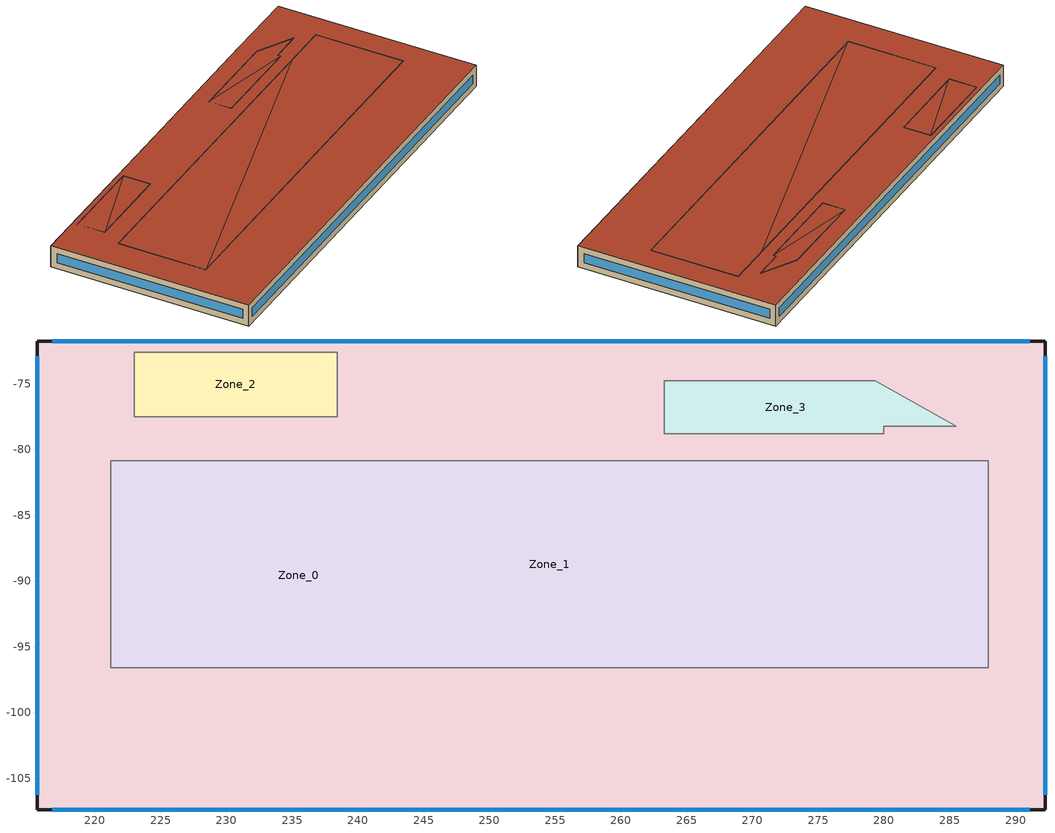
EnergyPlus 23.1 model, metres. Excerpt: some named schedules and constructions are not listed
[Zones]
Zone_0
 floor ground (Zone_0:f0UnderGroundSlabCF): 215.61,-107.39 215.61,-71.77 222.99,-71.77 222.99,-72.59 238.42,-72.59 238.42,-77.5 222.99,-72.59 222.99,-71.77 263.29,-71.77 263.29,-74.77 279.35,-74.77 285.49,-78.23 280,-78.23 280,-80.86 287.92,-80.86 287.92,-96.61 221.2,-80.86 280,-80.86 280,-78.79 263.29,-74.77 263.29,-71.77 292.24,-71.77 292.24,-107.39 z0
 wall outside (90.1-2019 Nonresidential CZ 0 Exterior Wall (Mass)): 215.61,-107.39 292.24,-107.39 292.24,-71.77 215.61,-71.77 215.61,-107.39 z0:4
 wall to Zone_3 (Interior Partition (Mass)): 263.29,-78.79 263.29,-74.77 279.35,-74.77 285.49,-78.23 280,-78.23 280,-78.79 263.29,-78.79 z0:4
 wall to Zone_2 (Interior Partition (Mass)): 238.42,-77.5 222.99,-77.5 222.99,-72.59 238.42,-72.59 238.42,-77.5 z0:4
 wall to Zone_1 (Interior Partition (Mass)): 287.92,-96.61 221.2,-96.61 221.2,-80.86 287.92,-80.86 287.92,-96.61 z0:4
 window (90.1-2019 Nonresidential CZ 0 Glazing (Operable)): 216.78,-107.39 291.07,-107.39 / 291.07,-71.77 216.78,-71.77 z1.17:2.83; 292.24,-106.25 292.24,-72.92 / 215.61,-72.92 215.61,-106.25 z1.15:2.85
 roof outside (300mmInsulation 200mmConcrete): 215.61,-107.39 292.24,-107.39 292.24,-71.77 279.35,-71.77 279.35,-74.77 263.29,-74.77 280,-78.79 280,-80.86 221.2,-96.61 287.92,-96.61 287.92,-80.86 280,-80.86 280,-78.23 285.49,-78.23 279.35,-74.77 279.35,-71.77 238.42,-71.77 238.42,-72.59 222.99,-77.5 238.42,-77.5 238.42,-71.77 215.61,-71.77 z4
Zone_1
 floor ground (Zone_1:f0UnderGroundSlabCF): 221.2,-96.61 221.2,-80.86 287.92,-80.86 287.92,-96.61 z0
 roof outside (300mmInsulation 200mmConcrete): 221.2,-96.61 287.92,-96.61 287.92,-80.86 221.2,-80.86 z4
Zone_2
 floor ground (Zone_2:f0UnderGroundSlabCF): 222.99,-77.5 222.99,-72.59 238.42,-72.59 238.42,-77.5 z0
 roof outside (300mmInsulation 200mmConcrete): 222.99,-77.5 238.42,-77.5 238.42,-72.59 222.99,-72.59 z4
Zone_3
 floor ground (Zone_3:f0UnderGroundSlabCF): 263.29,-74.77 279.35,-74.77 285.49,-78.23 280,-78.23 280,-78.79 263.29,-78.79 z0
 roof outside (300mmInsulation 200mmConcrete): 263.29,-74.77 263.29,-78.79 280,-78.79 280,-78.23 285.49,-78.23 279.35,-74.77 z4
[Schedule:Day:Hourly]
4e0baf8c-f8ae-4510-a5cb-2602ad9e4b76: Fraction, 1, 0, 1, 0, 0, 0, 0, 0, 0, 1, 1, 1, 0, 0, 0, 0, 0, 1, 1, 1, 1, 1, 1, 0
9f7a9d1f-6366-4c2c-8a82-98029384b615: Fraction, 1, 1, 1, 0, 0, 0, 1, 0, 1, 1, 1, 0, 1, 1, 1, 1, 1, 1, 1, 1, 1, 1, 1, 1
6e7484ff-6507-441e-a210-8dbaafe0ba47: Fraction, 0, 0, 0, 0, 0, 0, 0, 0, 1, 1, 1, 0, 0, 1, 1, 1, 1, 1, 1, 1, 1, 1, 1, 1
dfb0a73e-ad51-408a-b9b0-2202c22faf11: Fraction, 1, 1, 1, 1, 1, 1, 0, 0, 1, 1, 1, 1, 0, 0, 0, 1, 1, 1, 1, 1, 1, 1, 1, 1
9e8c0bf4-7c51-427c-be39-f058400cdc7b: Fraction, 1, 1, 0, 0, 0, 0, 0, 0, 1, 1, 1, 1, 0, 0, 0, 0, 1, 1, 1, 1, 1, 1, 1, 1
fc0cbfe0-7871-4b3a-ae26-62f415cd7812: Fraction, 1, 1, 1, 0, 0, 0, 1, 1, 1, 1, 1, 0, 0, 0, 0, 0, 0, 0, 1, 1, 1, 1, 1, 1
6669db52-874b-41a2-bb85-18cb2c107a3a: Fraction, 1, 1, 1, 0, 0, 0, 1, 1, 1, 1, 0, 0, 0, 0, 0, 0, 0, 0, 0, 1, 1, 1, 1, 1
1124f53c-faca-4d3d-9764-462815b50af5: Fraction, 1, 1, 1, 1, 1, 0, 0, 1, 1, 1, 1, 1, 1, 1, 1, 1, 1, 1, 1, 1, 1, 1, 1, 1
bd7fdfd0-1baf-414a-a523-b693f3579bf2: Fraction, 1, 1, 1, 1, 1, 1, 1, 1, 1, 1, 1, 1, 0, 1, 0, 0, 0, 0, 1, 1, 1, 1, 1, 1
2c2ffb66-bc6c-4eab-a350-38fc62bfcf0c: Fraction, 1, 1, 1, 1, 1, 0, 0, 0, 1, 1, 1, 0, 0, 0, 0, 0, 1, 1, 1, 1, 1, 1, 1, 1
cd3f9c5d-cf2f-4836-be21-c7f39ff983c8: Fraction, 1, 1, 1, 1, 1, 1, 1, 1, 1, 0, 1, 0, 0, 0, 1, 0, 1, 1, 1, 1, 1, 1, 1, 1
1f78ff67-b3a1-4ff3-8c46-e3cd0cb798df: Fraction, 1, 1, 1, 1, 0, 1, 0, 1, 1, 1, 0, 0, 0, 1, 0, 0, 0, 1, 1, 1, 0, 0, 0, 0
1be9b6fe-d1d6-4773-a2cb-d447a11ca830: Fraction, 0, 0, 1, 1, 0, 0, 0, 0, 1, 1, 1, 1, 1, 1, 1, 1, 1, 1, 1, 1, 1, 1, 1, 1
9607feb9-ae14-49f1-90c2-23c0eee52fe0: Fraction, 1, 1, 1, 1, 1, 0, 1, 0, 1, 1, 1, 0, 0, 0, 0, 0, 1, 1, 1, 0, 0, 0, 0, 0
216f254c-0bc1-4a53-9c23-1c84a8fc4a6e: Fraction, 0, 0, 0, 1, 1, 0, 0, 0, 1, 1, 1, 1, 1, 1, 1, 1, 1, 1, 1, 1, 1, 1, 1, 1
7207ca57-94f7-4c01-97c5-f64d01b26ebd: Fraction, 1, 1, 1, 1, 0, 1, 0, 0, 0, 1, 1, 1, 0, 1, 1, 1, 1, 1, 1, 1, 1, 1, 1, 1
cfd71d94-0cbf-45d9-bd51-0ac7f0e45ade: Fraction, 1, 1, 1, 0, 1, 1, 1, 1, 1, 1, 1, 0, 0, 1, 0, 0, 1, 0, 1, 1, 1, 1, 1, 1
b75e56a2-f756-4931-8a91-36ca4d4799a6: Fraction, 1, 1, 1, 1, 1, 1, 1, 1, 1, 1, 1, 0, 0, 1, 1, 1, 1, 1, 1, 1, 1, 1, 1, 0
50369ea8-e0e2-48a6-96bf-ce616a5f7976: Fraction, 0, 1, 0, 0, 0, 0, 0, 0, 1, 1, 1, 0, 0, 0, 0, 0, 1, 1, 1, 1, 1, 1, 1, 1
d44099cb-500b-46a4-a0a6-8b7eb0f765e1: Fraction, 1, 0, 0, 0, 0, 0, 0, 0, 1, 1, 0, 1, 1, 1, 0, 1, 1, 1, 1, 1, 0, 0, 0, 0
0984fea9-8519-4880-a424-3c3ffd08aff1: Fraction, 0, 0, 0, 1, 0, 1, 1, 1, 1, 1, 1, 1, 0, 0, 0, 0, 1, 0, 1, 1, 1, 1, 1, 1
11b90619-aeef-43da-9097-0382d89605d7: Fraction, 1, 1, 1, 1, 1, 1, 0, 0, 1, 1, 1, 0, 0, 1, 1, 1, 1, 1, 1, 1, 1, 1, 1, 1
4bae923d-c0a7-45d6-9874-a4c3f85ea465: Fraction, 1, 0, 0, 0, 0, 0, 1, 0, 0, 0, 0, 1, 1, 1, 1, 1, 1, 1, 1, 1, 1, 1, 1, 1
b050e353-7414-48d0-8151-7f508ebc503b: Fraction, 1, 1, 1, 0, 1, 0, 0, 1, 1, 1, 1, 0, 1, 0, 0, 0, 0, 0, 0, 1, 1, 1, 1, 1
bc1d69b0-274a-4a80-b650-54037f44f5d4: Fraction, 1, 1, 1, 0, 0, 0, 1, 1, 1, 1, 1, 1, 0, 0, 0, 0, 1, 1, 1, 1, 1, 1, 1, 1
439cde9f-ae93-4b04-bf5b-b40fdd8962a1: Fraction, 1, 0, 0, 0, 0, 1, 0, 0, 1, 1, 1, 0, 0, 0, 0, 0, 0, 0, 0, 1, 1, 1, 1, 1
921bb155-9d4f-4d73-92af-a5be9a331499: Fraction, 1, 1, 0, 0, 0, 1, 1, 0, 1, 1, 0, 0, 0, 0, 0, 0, 0, 0, 0, 0, 1, 1, 1, 1
6234590e-d308-4b76-877f-3b8871c87293: Fraction, 1, 1, 1, 1, 1, 1, 1, 0, 1, 1, 0, 0, 0, 0, 0, 0, 1, 0, 0, 0, 0, 0, 1, 1
2272c1a1-f73a-4a77-82a1-49100a7b8edf: Fraction, 1, 1, 1, 1, 1, 1, 1, 1, 1, 0, 1, 0, 0, 0, 1, 1, 1, 1, 1, 1, 1, 1, 0, 0
b6530939-43f2-4b8c-949f-9bf68a1562e7: Fraction, 0, 0, 0, 0, 0, 0, 0, 0, 0, 1, 0, 1, 1, 0, 1, 1, 1, 1, 1, 0, 1, 1, 1, 0
ef1b66b6-84db-4b12-8bf2-c7649ad47e48: Fraction, 0, 0, 0, 0, 0, 0, 0, 0, 1, 1, 1, 0, 0, 0, 1, 1, 0, 0, 1, 1, 1, 1, 1, 0
51212a47-d555-4368-915b-eeeff4e270df: Fraction, 1, 1, 1, 1, 1, 1, 1, 1, 1, 1, 0, 1, 0, 0, 0, 1, 1, 1, 1, 1, 1, 1, 1, 1
006397f3-ea27-48bc-9783-6a95ec0d2336: Fraction, 1, 0, 0, 0, 0, 0, 0, 0, 0, 1, 0, 0, 0, 0, 0, 1, 1, 1, 1, 0, 1, 0, 0, 0
d037010e-663e-444e-926a-2378c40e143c: Fraction, 1, 1, 1, 1, 0, 0, 0, 0, 0, 0, 0, 1, 1, 1, 1, 1, 1, 1, 0, 1, 1, 1, 1, 1
104e00d6-b90e-4c6f-9023-1ac4d7c84cc6: Fraction, 1, 0, 1, 1, 0, 1, 1, 0, 1, 1, 0, 0, 0, 1, 1, 0, 1, 1, 1, 1, 1, 1, 1, 1
bee67b92-f9a4-4ae7-89b0-cdf5b8774c52: Fraction, 1, 1, 1, 1, 0, 0, 0, 0, 1, 1, 0, 0, 1, 1, 1, 1, 1, 1, 1, 1, 1, 1, 1, 1
d65f63d4-776a-492c-a55b-e952c51727f5: Fraction, 1, 1, 1, 1, 1, 0, 1, 1, 1, 0, 1, 0, 0, 0, 0, 0, 1, 1, 1, 1, 1, 1, 1, 0
7a0af72d-e814-46ff-8c72-f5ab75a59df5: Fraction, 0, 0, 0, 0, 0, 0, 0, 0, 1, 0, 0, 0, 0, 0, 0, 0, 1, 1, 1, 1, 1, 1, 1, 1
69f48e19-8403-44a9-ad10-1eef8b73ebfa: Fraction, 1, 1, 1, 1, 1, 1, 1, 1, 1, 0, 0, 0, 0, 0, 0, 1, 1, 1, 1, 1, 1, 1, 1, 1
478f6088-994c-49d5-920a-2c75299c70a0: Fraction, 1, 0, 1, 1, 0, 0, 0, 0, 1, 0, 0, 0, 0, 0, 0, 0, 0, 0, 1, 1, 1, 1, 1, 1
010a4f80-83c4-4059-9c7e-5fa51f2a96e4: Fraction, 1, 1, 0, 0, 0, 0, 0, 0, 1, 1, 1, 1, 1, 0, 1, 0, 0, 1, 1, 1, 1, 1, 1, 1
aedf46db-32b2-4118-921b-3d3e82bf2a5a: Fraction, 1, 1, 0, 0, 0, 0, 0, 0, 0, 0, 1, 1, 1, 1, 1, 1, 1, 1, 1, 1, 0, 1, 1, 1
d959bd83-91e8-48a3-9242-fd6202869cf4: Fraction, 0, 0, 0, 0, 0, 1, 1, 1, 1, 1, 1, 0, 0, 0, 0, 0, 0, 1, 1, 1, 1, 1, 1, 1
5dba7713-da67-4294-85b3-6d252b82fd2b: Fraction, 1, 0, 0, 0, 0, 0, 0, 1, 1, 1, 1, 1, 1, 1, 1, 1, 0, 0, 0, 0, 0, 0, 0, 0
b3d28513-150a-4b36-90ab-1e141264a24d: Fraction, 1, 0, 1, 1, 0, 1, 1, 1, 1, 1, 1, 1, 0, 1, 1, 1, 1, 1, 1, 1, 1, 1, 1, 1
8248c146-54e2-4a3b-8a03-6bb5b09e73ed: Fraction, 1, 0, 0, 0, 0, 0, 0, 0, 0, 0, 1, 1, 1, 1, 1, 0, 0, 1, 1, 1, 1, 1, 1, 1
de0df7f2-ac37-4457-b9ef-019b68f21935: Fraction, 0, 0, 0, 1, 0, 0, 0, 0, 1, 1, 0, 0, 0, 0, 0, 0, 0, 0, 1, 1, 1, 1, 1, 1
9357df09-6f57-4a85-9b25-f5a724ce4ba4: Fraction, 1, 0, 1, 1, 1, 1, 1, 1, 1, 1, 0, 1, 1, 1, 0, 0, 0, 0, 0, 1, 1, 1, 1, 0
473dc056-6e51-4eeb-8214-ea492cc69da5: Fraction, 0, 0, 0, 0, 0, 1, 0, 0, 0, 1, 1, 1, 1, 0, 0, 1, 1, 1, 1, 1, 1, 1, 1, 0
c234a33e-1994-4c48-9f26-61dc7b9d52b7: Fraction, 0, 0, 0, 0, 0, 0, 1, 1, 1, 1, 1, 0, 0, 0, 0, 0, 0, 1, 1, 1, 1, 1, 1, 1
7bd3b66a-57fb-4e70-b297-80878af1804f: Fraction, 1, 0, 0, 0, 0, 0, 0, 1, 1, 1, 1, 0, 0, 0, 0, 1, 1, 1, 1, 1, 1, 1, 1, 1
82d203a5-eaf5-4f75-ace0-1886e7fbc33b: Fraction, 1, 1, 0, 0, 0, 0, 0, 1, 1, 1, 0, 0, 0, 0, 1, 1, 1, 1, 1, 1, 1, 1, 1, 1
3b9e4b57-6229-4147-bff0-66b7d1ac2b4b: Fraction, 0, 0, 0, 0, 0, 0, 0, 1, 1, 0, 0, 0, 1, 1, 1, 1, 1, 1, 1, 1, 1, 1, 1, 1
0faba6d0-7e39-41a2-87b9-4bfa6e0f2319: Fraction, 0, 0, 0, 0, 0, 0, 0, 0, 1, 0, 0, 1, 1, 1, 0, 0, 1, 1, 1, 1, 1, 1, 1, 1
f25f36c5-0d93-417a-ad48-f26401f413c9: Fraction, 1, 1, 1, 0, 0, 0, 1, 1, 1, 0, 0, 0, 0, 0, 0, 0, 0, 0, 1, 1, 1, 1, 1, 1
f9fcc4c1-9136-4832-bab2-fdaddcc7408c: Fraction, 1, 1, 1, 1, 1, 1, 1, 0, 0, 0, 0, 1, 1, 1, 1, 1, 1, 1, 1, 1, 1, 1, 1, 0
3a6d07d4-1d1e-4553-96af-8ffb2e1a271e: Fraction, 0, 0, 0, 0, 0, 0, 0, 0, 1, 1, 1, 0, 0, 0, 0, 1, 1, 1, 0, 0, 0, 0, 0, 0
1617b5c4-b2d5-43c2-bfb3-8ee40307d4a0: Fraction, 0, 0, 0, 0, 0, 0, 0, 0, 0, 0, 0, 0, 0, 0, 0, 1, 1, 1, 1, 0, 0, 0, 1, 0
f8369eaa-c551-42d0-a391-a04b2effe14c: Fraction, 0, 0, 0, 0, 0, 0, 0, 0, 1, 1, 0, 0, 1, 0, 1, 1, 1, 1, 1, 1, 1, 1, 1, 0
42a63d09-949b-4bfc-a830-3805622e9f35: Fraction, 0, 0, 0, 0, 0, 0, 0, 1, 1, 1, 0, 1, 1, 1, 1, 1, 1, 1, 1, 0, 0, 0, 0, 0
b8b5f04d-56cb-425c-9047-084cbaa73fc0: Fraction, 0, 0, 0, 0, 0, 1, 1, 1, 1, 1, 0, 0, 0, 0, 0, 0, 0, 1, 1, 1, 1, 1, 1, 1
9d9cf01d-56e9-4ed4-82ac-e2193a4eb770: Fraction, 0, 0, 0, 0, 0, 0, 0, 0, 0, 0, 1, 1, 1, 1, 1, 1, 0, 1, 1, 1, 1, 1, 1, 1
aa9706b8-d342-4164-bd54-f98b96136cab: Fraction, 0, 0, 0, 0, 0, 0, 0, 0, 0, 0, 0, 0, 1, 1, 1, 1, 1, 1, 1, 1, 1, 0, 0, 0
32f70c15-74a6-4fe4-b3f3-21a9a9ebfa2f: Fraction, 0, 0, 0, 0, 0, 0, 0, 1, 1, 1, 0, 0, 0, 0, 0, 0, 0, 1, 1, 1, 1, 0, 0, 0
e8defd5d-091e-44e5-b0c9-3ea50f2ed9cb: Fraction, 0, 0, 0, 0, 0, 0, 0, 0, 1, 1, 0, 0, 0, 0, 1, 0, 0, 0, 0, 0, 0, 0, 0, 0
0970a148-8190-4639-b88f-084d86f1852b: Fraction, 0, 0, 0, 0, 0, 0, 0, 0, 0, 1, 1, 1, 1, 0, 1, 1, 1, 1, 1, 1, 1, 1, 1, 1
9e50e9ab-4917-48f5-8dd1-80b7fed592be: Fraction, 0, 0, 0, 0, 0, 0, 0, 0, 1, 0, 0, 0, 0, 0, 0, 0, 0, 1, 0, 0, 0, 0, 0, 0
453b4d2f-9228-4ed4-8b82-05751fad3968: Fraction, 0, 0, 0, 0, 0, 0, 0, 0, 1, 1, 0, 0, 0, 0, 0, 0, 1, 1, 1, 1, 1, 1, 0, 0
5d23cadf-132b-4696-9fb5-5443a2ed4415: Fraction, 0, 0, 0, 0, 0, 0, 0, 1, 1, 1, 0, 0, 0, 1, 1, 1, 1, 0, 0, 0, 0, 0, 0, 0
ce0cad43-ad02-46ea-88b4-f55a653fb0db: Fraction, 0, 0, 0, 0, 0, 0, 0, 0, 1, 1, 0, 0, 0, 0, 0, 0, 0, 1, 1, 1, 1, 1, 1, 0
da83e204-7814-4dc3-9eda-7b3a66f2f9cb: Fraction, 0, 0, 0, 0, 1, 0, 0, 1, 1, 1, 1, 0, 0, 0, 0, 0, 1, 1, 1, 1, 1, 1, 1, 1
9e0ae95d-0a8f-47b5-b5dc-c7923af1aea6: Fraction, 1, 1, 1, 1, 1, 0, 0, 0, 1, 1, 1, 1, 1, 0, 1, 1, 1, 1, 1, 1, 1, 1, 1, 1
1251119b-9f44-4771-a006-4fdaafd12ac7: Fraction, 0, 0, 0, 0, 0, 0, 0, 0, 1, 1, 0, 0, 0, 0, 1, 1, 1, 1, 1, 1, 1, 1, 1, 1
2e9a98d3-3ab7-4b54-88ad-45f083d64428: Fraction, 1, 1, 1, 1, 1, 1, 1, 0, 1, 1, 1, 1, 1, 0, 1, 1, 1, 1, 1, 1, 1, 1, 0, 0
555093fe-2a1a-431f-9ae0-f5081a184d73: Fraction, 0, 0, 0, 0, 0, 0, 0, 0, 1, 1, 1, 0, 1, 1, 1, 1, 1, 1, 1, 1, 1, 0, 0, 0
a74bd966-4f4a-46ee-b6ea-98ca2a73242f: Fraction, 0, 0, 0, 0, 0, 0, 0, 0, 1, 1, 1, 1, 0, 0, 0, 1, 1, 1, 1, 1, 1, 1, 0, 0
93495ed5-92ae-4d26-b314-adcdec797ba4: Fraction, 0, 0, 0, 0, 0, 0, 0, 0, 0, 1, 1, 1, 0, 0, 1, 1, 1, 1, 1, 0, 0, 0, 0, 0
2ade1b20-f4e9-4d87-9554-6a1865b6eb3c: Fraction, 0, 0, 0, 0, 0, 0, 0, 0, 1, 0, 1, 1, 0, 0, 0, 0, 0, 0, 0, 0, 0, 0, 0, 0
b069883b-fdc6-4c5c-ba8b-6910bdd24b2e: Fraction, 0, 0, 0, 0, 0, 0, 0, 0, 1, 1, 0, 1, 1, 1, 1, 1, 1, 1, 0, 0, 0, 0, 0, 0
62d8cd09-b17b-48b3-980c-340f78c1a70f: Fraction, 0, 0, 0, 0, 0, 0, 0, 0, 0, 1, 1, 1, 1, 0, 1, 1, 1, 1, 0, 0, 0, 0, 0, 0
6ebebfe5-7d7a-4e54-b944-882755fd455a: Fraction, 0, 0, 0, 0, 0, 0, 0, 0, 0, 1, 1, 1, 0, 1, 1, 1, 1, 1, 1, 1, 1, 1, 1, 0
13ee9a5c-3c4c-4c20-84c4-c755c83125bf: Fraction, 0, 0, 0, 0, 0, 0, 0, 0, 0, 1, 1, 1, 0, 0, 0, 0, 1, 0, 0, 0, 0, 0, 0, 0
7535e91b-8bf7-4533-b762-1e8b4a9f41bc: Fraction, 0, 0, 0, 0, 0, 0, 0, 0, 1, 1, 0, 0, 1, 1, 1, 1, 0, 0, 0, 0, 0, 0, 0, 0
b81fef12-0757-418d-8735-0d5f6cac1895: Fraction, 0, 0, 0, 0, 0, 0, 0, 0, 1, 1, 1, 1, 0, 0, 0, 0, 0, 0, 0, 0, 0, 0, 0, 0
132f2161-6c49-4ed7-9bcb-9c88e848feea: Fraction, 0, 0, 0, 0, 0, 0, 0, 0, 1, 1, 1, 1, 1, 1, 1, 0, 0, 0, 0, 0, 0, 0, 0, 0
82d9de2f-f9f2-46dd-b522-fc5f02cd0b45: Fraction, 0, 0, 0, 0, 0, 0, 0, 0, 0, 0, 0, 0, 0, 0, 0, 1, 1, 1, 0, 0, 0, 0, 0, 0
27d53a3f-8025-420b-b144-cda109c8adee: Fraction, 0, 0, 0, 0, 0, 0, 0, 0, 1, 0, 0, 0, 0, 0, 0, 0, 0, 0, 0, 0, 0, 0, 0, 0
dd24e083-c356-4b00-a41d-0c75461aeeaa: Fraction, 0, 0, 0, 0, 0, 0, 0, 0, 0, 1, 1, 1, 1, 1, 1, 1, 0, 0, 1, 1, 1, 1, 0, 0
26fe9e02-af5c-47e1-873d-702c45815526: Fraction, 0, 0, 0, 0, 0, 0, 0, 1, 1, 1, 0, 0, 0, 0, 0, 0, 0, 1, 1, 1, 1, 1, 1, 1
ddee6c64-b375-4ff1-8a5f-f229daab584d: Fraction, 1, 0, 0, 0, 0, 0, 0, 0, 1, 1, 0, 1, 0, 0, 0, 1, 1, 1, 1, 1, 1, 1, 1, 0
c6b55297-1fde-4198-b86f-da99df330bf5: Fraction, 0, 0, 0, 0, 0, 0, 0, 0, 1, 1, 1, 0, 0, 0, 1, 1, 1, 0, 0, 0, 0, 0, 0, 0
c8c1f661-cffc-4c1a-b8df-c4bd6c9e7650: Fraction, 0, 0, 0, 0, 0, 0, 0, 0, 1, 1, 0, 0, 0, 0, 0, 0, 0, 0, 1, 1, 1, 1, 0, 0
5e7b7906-1b97-484d-93e7-bd2d1e465e26: Fraction, 0, 0, 0, 0, 0, 0, 0, 0, 1, 1, 0, 1, 1, 1, 0, 0, 0, 0, 0, 0, 0, 0, 0, 0
b17e7e7a-bd3e-4a01-9e4b-92f23f25cf7a: Fraction, 0, 0, 0, 0, 0, 0, 0, 0, 1, 1, 1, 0, 0, 1, 1, 1, 1, 1, 1, 1, 0, 0, 0, 0
cd2e56ff-c191-4197-a62e-1828152dc32e: Fraction, 0, 0, 0, 0, 0, 0, 0, 0, 1, 1, 0, 0, 0, 0, 1, 1, 0, 1, 1, 1, 1, 0, 0, 0
b8e0883b-e557-4115-a02a-3c28cb72e074: Fraction, 0, 0, 0, 0, 0, 0, 0, 0, 0, 1, 0, 0, 0, 0, 0, 0, 0, 1, 1, 1, 1, 1, 0, 0
a920d12b-5ce9-4fbb-8e1b-9dabca9c9485: Fraction, 0, 0, 0, 0, 0, 0, 0, 0, 1, 1, 0, 0, 0, 1, 0, 0, 1, 1, 0, 0, 0, 0, 0, 0
7e1f8873-c31b-4daa-8cf5-29649fe7aa2f: Fraction, 0, 0, 0, 0, 0, 0, 0, 0, 0, 1, 1, 1, 1, 0, 1, 1, 1, 1, 1, 1, 1, 0, 0, 0
a8012bb6-81db-4fee-802e-e4aac76f33f9: Fraction, 0, 0, 0, 0, 0, 0, 0, 0, 1, 1, 1, 0, 0, 0, 0, 1, 1, 1, 1, 1, 1, 1, 1, 1
cdb2c045-7438-45df-b0f6-2660f2d07717: Fraction, 1, 0, 0, 0, 0, 0, 0, 1, 1, 1, 0, 0, 0, 0, 1, 1, 1, 1, 1, 1, 0, 0, 0, 1
c0ddc1fa-47f2-48ac-9cc2-6c4c8b581982: Fraction, 1, 1, 1, 1, 1, 1, 1, 1, 1, 1, 1, 0, 0, 1, 1, 0, 1, 1, 1, 1, 1, 1, 1, 1
167dcf82-762e-4863-b84c-60771ea4aa34: Fraction, 1, 1, 1, 1, 1, 1, 1, 1, 1, 1, 1, 0, 0, 0, 0, 1, 1, 1, 1, 1, 1, 1, 1, 1
658d152e-4472-45d9-8e56-dd543d7b7641: Fraction, 1, 1, 1, 1, 1, 1, 1, 1, 1, 1, 1, 0, 1, 1, 1, 1, 1, 1, 1, 1, 1, 1, 1, 1
0afec3af-3f55-47dd-a5f3-f02c850e335f: Fraction, 1, 1, 1, 1, 0, 1, 1, 1, 1, 1, 1, 0, 0, 0, 1, 1, 1, 1, 1, 1, 1, 1, 1, 1
d09e341c-8491-4f8a-9c45-cb4722b4f827: Fraction, 1, 1, 1, 1, 0, 1, 1, 1, 1, 1, 1, 0, 0, 0, 1, 0, 0, 0, 1, 1, 0, 0, 0, 0
6a768044-c186-49fd-9f08-128e15d2d395: Fraction, 0, 0, 0, 1, 0, 0, 0, 0, 1, 0, 0, 0, 0, 0, 0, 0, 0, 0, 0, 0, 0, 0, 0, 0
c00659f3-41e1-4151-a09c-a2d4c48f467d: Fraction, 0, 0, 0, 0, 0, 0, 0, 0, 0, 1, 1, 1, 0, 0, 1, 1, 0, 0, 0, 0, 0, 0, 0, 0
fdb258f7-b4ce-4238-9ef0-b6e6293f8148: Fraction, 0, 0, 0, 0, 0, 0, 0, 0, 0, 1, 1, 0, 0, 1, 0, 1, 0, 0, 1, 0, 1, 1, 0, 1
9ca66450-1caa-49ad-a36e-6ab2bb7e2d70: Fraction, 1, 0, 0, 0, 0, 0, 0, 0, 0, 0, 0, 0, 0, 1, 1, 1, 1, 1, 1, 1, 0, 0, 0, 0
f25a42ce-cb65-4f88-8782-d9e1e924d660: Fraction, 0, 0, 0, 0, 0, 0, 0, 0, 0, 0, 0, 0, 1, 1, 1, 1, 1, 1, 1, 0, 0, 0, 0, 0
a85b4f1f-ef02-43f3-a00d-0f6bcdc66f7f: Fraction, 0, 0, 0, 0, 0, 0, 0, 0, 0, 0, 0, 0, 0, 0, 1, 0, 0, 0, 1, 0, 0, 0, 0, 0
07326a32-8984-47f4-9e81-9b75263f6f73: Fraction, 0, 0, 0, 0, 0, 0, 0, 0, 0, 1, 1, 1, 1, 1, 1, 1, 1, 1, 1, 1, 0, 0, 0, 0
a79d0ca9-f56d-4732-83a3-632feaa65846: Fraction, 0, 0, 0, 0, 0, 0, 0, 0, 1, 1, 1, 1, 0, 0, 0, 0, 1, 1, 1, 1, 1, 1, 0, 1
62739cc2-226a-4bff-8180-9f737fae81f5: Fraction, 0, 0, 0, 0, 0, 0, 0, 0, 0, 0, 1, 0, 0, 0, 0, 1, 1, 1, 1, 1, 0, 0, 0, 1
68b62dee-2660-4601-9e22-bb0fffac962d: Fraction, 0, 0, 0, 0, 0, 0, 0, 0, 0, 1, 1, 1, 1, 0, 0, 0, 0, 0, 0, 0, 0, 0, 0, 0
30909d26-704b-401b-8101-c0253320bddb: Fraction, 0, 0, 0, 0, 0, 0, 0, 0, 0, 0, 1, 1, 1, 1, 1, 1, 1, 0, 1, 0, 0, 0, 0, 0
89176967-1014-4c55-ae98-f61b65d6ea5a: Fraction, 0, 0, 0, 0, 0, 0, 0, 0, 1, 1, 1, 1, 0, 1, 0, 1, 0, 0, 0, 0, 1, 0, 0, 0
e56e2e9c-91cc-4f05-b390-2eaa8b843d2b: Fraction, 0, 0, 0, 0, 0, 0, 0, 0, 1, 1, 1, 1, 0, 1, 1, 1, 1, 1, 1, 1, 1, 0, 0, 0
23f5d4a1-9b6e-4e67-b4db-5b46f98eb3a7: Fraction, 0, 0, 0, 0, 0, 0, 0, 0, 1, 1, 1, 0, 1, 0, 0, 1, 1, 1, 1, 1, 1, 1, 1, 0
35223f80-fdcc-4f52-b706-542d66d3cc79: Fraction, 0, 0, 1, 1, 0, 0, 1, 0, 1, 1, 1, 1, 0, 1, 1, 1, 1, 1, 1, 1, 1, 1, 1, 1
eb8decd3-61cc-495c-9fcd-4d75bf266ef6: Fraction, 1, 1, 0, 1, 1, 1, 0, 1, 1, 1, 1, 1, 1, 0, 0, 1, 1, 1, 1, 1, 1, 1, 1, 1
3c6d4bc2-bcf3-4b99-940e-298a606bb791: Fraction, 1, 1, 1, 1, 1, 1, 1, 1, 1, 1, 1, 0, 0, 0, 0, 0, 1, 1, 1, 1, 1, 1, 0, 1
684aa79d-1a29-40ea-aa7a-10a1c44c6853: Fraction, 0, 0, 1, 1, 0, 1, 1, 0, 1, 1, 1, 0, 0, 0, 0, 1, 1, 1, 1, 1, 1, 1, 1, 1
7f8bd72d-3e5a-4fbb-ad0a-4c475f805322: Fraction, 1, 0, 1, 0, 0, 0, 0, 0, 1, 1, 1, 0, 0, 0, 0, 0, 1, 1, 1, 1, 1, 1, 1, 1
ac640b2a-dc1c-4bc0-81a5-2faf74d3a124: Fraction, 1, 0, 0, 0, 0, 0, 0, 0, 1, 1, 1, 1, 0, 0, 0, 0, 1, 1, 1, 1, 1, 1, 1, 1
b9c50e47-964a-4c83-a4d3-297d542d796d: Fraction, 1, 1, 1, 0, 0, 1, 1, 0, 1, 1, 1, 0, 0, 0, 0, 0, 1, 1, 1, 1, 1, 1, 1, 1
75a42703-edd3-4774-adfc-8f130d72a6da: Fraction, 1, 0, 0, 0, 0, 1, 1, 0, 1, 1, 1, 1, 1, 1, 1, 1, 1, 1, 1, 1, 1, 1, 0, 0
[Schedule:Year]
CoolAvail_Zone_0: Fraction, CoolAvail_Zone_0_0, 1, 1, 1, 7, CoolAvail_Zone_0_1, 1, 8, 1, 14, CoolAvail_Zone_0_2, 1, 15, 1, 21, CoolAvail_Zone_0_3, 1, 22, 1, 28, CoolAvail_Zone_0_4, 1, 29, 2, 4, CoolAvail_Zone_0_5, 2, 5, 2, 11, CoolAvail_Zone_0_6, 2, 12, 2, 18, CoolAvail_Zone_0_7, 2, 19, 2, 25, CoolAvail_Zone_0_8, 2, 26, 3, 4, CoolAvail_Zone_0_9, 3, 5, 3, 11, CoolAvail_Zone_0_10, 3, 12, 3, 18, CoolAvail_Zone_0_11, 3, 19, 3, 25, CoolAvail_Zone_0_12, 3, 26, 4, 1, CoolAvail_Zone_0_13, 4, 2, 4, 8, CoolAvail_Zone_0_14, 4, 9, 4, 15, CoolAvail_Zone_0_15, 4, 16, 4, 22, CoolAvail_Zone_0_16, 4, 23, 4, 29, CoolAvail_Zone_0_17, 4, 30, 5, 6, CoolAvail_Zone_0_18, 5, 7, 5, 13, CoolAvail_Zone_0_19, 5, 14, 5, 20, CoolAvail_Zone_0_20, 5, 21, 5, 27, CoolAvail_Zone_0_21, 5, 28, 6, 3, CoolAvail_Zone_0_22, 6, 4, 6, 10, CoolAvail_Zone_0_23, 6, 11, 6, 17, CoolAvail_Zone_0_24, 6, 18, 6, 24, CoolAvail_Zone_0_25, 6, 25, 7, 1, CoolAvail_Zone_0_26, 7, 2, 7, 8, CoolAvail_Zone_0_27, 7, 9, 7, 15, CoolAvail_Zone_0_28, 7, 16, 7, 22, CoolAvail_Zone_0_29, 7, 23, 7, 29, CoolAvail_Zone_0_30, 7, 30, 8, 5, CoolAvail_Zone_0_31, 8, 6, 8, 12, CoolAvail_Zone_0_32, 8, 13, 8, 19, CoolAvail_Zone_0_33, 8, 20, 8, 26, CoolAvail_Zone_0_34, 8, 27, 9, 2, CoolAvail_Zone_0_35, 9, 3, 9, 9, CoolAvail_Zone_0_36, 9, 10, 9, 16, CoolAvail_Zone_0_37, 9, 17, 9, 23, CoolAvail_Zone_0_38, 9, 24, 9, 30, CoolAvail_Zone_0_39, 10, 1, 10, 7, CoolAvail_Zone_0_40, 10, 8, 10, 14, CoolAvail_Zone_0_41, 10, 15, 10, 21, CoolAvail_Zone_0_42, 10, 22, 10, 28, CoolAvail_Zone_0_43, 10, 29, 11, 4, CoolAvail_Zone_0_44, 11, 5, 11, 11, CoolAvail_Zone_0_45, 11, 12, 11, 18, CoolAvail_Zone_0_46, 11, 19, 11, 25, CoolAvail_Zone_0_47, 11, 26, 12, 2, CoolAvail_Zone_0_48, 12, 3, 12, 9, CoolAvail_Zone_0_49, 12, 10, 12, 16, CoolAvail_Zone_0_50, 12, 17, 12, 23, CoolAvail_Zone_0_51, 12, 24, 12, 30, CoolAvail_Zone_0_52, 12, 31, 12, 31
CoolAvail_Zone_1: Fraction, CoolAvail_Zone_1_0, 1, 1, 1, 7, CoolAvail_Zone_1_1, 1, 8, 1, 14, CoolAvail_Zone_1_2, 1, 15, 1, 21, CoolAvail_Zone_1_3, 1, 22, 1, 28, CoolAvail_Zone_1_4, 1, 29, 2, 4, CoolAvail_Zone_1_5, 2, 5, 2, 11, CoolAvail_Zone_1_6, 2, 12, 2, 18, CoolAvail_Zone_1_7, 2, 19, 2, 25, CoolAvail_Zone_1_8, 2, 26, 3, 4, CoolAvail_Zone_1_9, 3, 5, 3, 11, CoolAvail_Zone_1_10, 3, 12, 3, 18, CoolAvail_Zone_1_11, 3, 19, 3, 25, CoolAvail_Zone_1_12, 3, 26, 4, 1, CoolAvail_Zone_1_13, 4, 2, 4, 8, CoolAvail_Zone_1_14, 4, 9, 4, 15, CoolAvail_Zone_1_15, 4, 16, 4, 22, CoolAvail_Zone_1_16, 4, 23, 4, 29, CoolAvail_Zone_1_17, 4, 30, 5, 6, CoolAvail_Zone_1_18, 5, 7, 5, 13, CoolAvail_Zone_1_19, 5, 14, 5, 20, CoolAvail_Zone_1_20, 5, 21, 5, 27, CoolAvail_Zone_1_21, 5, 28, 6, 3, CoolAvail_Zone_1_22, 6, 4, 6, 10, CoolAvail_Zone_1_23, 6, 11, 6, 17, CoolAvail_Zone_1_24, 6, 18, 6, 24, CoolAvail_Zone_1_25, 6, 25, 7, 1, CoolAvail_Zone_1_26, 7, 2, 7, 8, CoolAvail_Zone_1_27, 7, 9, 7, 15, CoolAvail_Zone_1_28, 7, 16, 7, 22, CoolAvail_Zone_1_29, 7, 23, 7, 29, CoolAvail_Zone_1_30, 7, 30, 8, 5, CoolAvail_Zone_1_31, 8, 6, 8, 12, CoolAvail_Zone_1_32, 8, 13, 8, 19, CoolAvail_Zone_1_33, 8, 20, 8, 26, CoolAvail_Zone_1_34, 8, 27, 9, 2, CoolAvail_Zone_1_35, 9, 3, 9, 9, CoolAvail_Zone_1_36, 9, 10, 9, 16, CoolAvail_Zone_1_37, 9, 17, 9, 23, CoolAvail_Zone_1_38, 9, 24, 9, 30, CoolAvail_Zone_1_39, 10, 1, 10, 7, CoolAvail_Zone_1_40, 10, 8, 10, 14, CoolAvail_Zone_1_41, 10, 15, 10, 21, CoolAvail_Zone_1_42, 10, 22, 10, 28, CoolAvail_Zone_1_43, 10, 29, 11, 4, CoolAvail_Zone_1_44, 11, 5, 11, 11, CoolAvail_Zone_1_45, 11, 12, 11, 18, CoolAvail_Zone_1_46, 11, 19, 11, 25, CoolAvail_Zone_1_47, 11, 26, 12, 2, CoolAvail_Zone_1_48, 12, 3, 12, 9, CoolAvail_Zone_1_49, 12, 10, 12, 16, CoolAvail_Zone_1_50, 12, 17, 12, 23, CoolAvail_Zone_1_51, 12, 24, 12, 30, CoolAvail_Zone_1_52, 12, 31, 12, 31
CoolAvail_Zone_2: Fraction, CoolAvail_Zone_2_0, 1, 1, 1, 7, CoolAvail_Zone_2_1, 1, 8, 1, 14, CoolAvail_Zone_2_2, 1, 15, 1, 21, CoolAvail_Zone_2_3, 1, 22, 1, 28, CoolAvail_Zone_2_4, 1, 29, 2, 4, CoolAvail_Zone_2_5, 2, 5, 2, 11, CoolAvail_Zone_2_6, 2, 12, 2, 18, CoolAvail_Zone_2_7, 2, 19, 2, 25, CoolAvail_Zone_2_8, 2, 26, 3, 4, CoolAvail_Zone_2_9, 3, 5, 3, 11, CoolAvail_Zone_2_10, 3, 12, 3, 18, CoolAvail_Zone_2_11, 3, 19, 3, 25, CoolAvail_Zone_2_12, 3, 26, 4, 1, CoolAvail_Zone_2_13, 4, 2, 4, 8, CoolAvail_Zone_2_14, 4, 9, 4, 15, CoolAvail_Zone_2_15, 4, 16, 4, 22, CoolAvail_Zone_2_16, 4, 23, 4, 29, CoolAvail_Zone_2_17, 4, 30, 5, 6, CoolAvail_Zone_2_18, 5, 7, 5, 13, CoolAvail_Zone_2_19, 5, 14, 5, 20, CoolAvail_Zone_2_20, 5, 21, 5, 27, CoolAvail_Zone_2_21, 5, 28, 6, 3, CoolAvail_Zone_2_22, 6, 4, 6, 10, CoolAvail_Zone_2_23, 6, 11, 6, 17, CoolAvail_Zone_2_24, 6, 18, 6, 24, CoolAvail_Zone_2_25, 6, 25, 7, 1, CoolAvail_Zone_2_26, 7, 2, 7, 8, CoolAvail_Zone_2_27, 7, 9, 7, 15, CoolAvail_Zone_2_28, 7, 16, 7, 22, CoolAvail_Zone_2_29, 7, 23, 7, 29, CoolAvail_Zone_2_30, 7, 30, 8, 5, CoolAvail_Zone_2_31, 8, 6, 8, 12, CoolAvail_Zone_2_32, 8, 13, 8, 19, CoolAvail_Zone_2_33, 8, 20, 8, 26, CoolAvail_Zone_2_34, 8, 27, 9, 2, CoolAvail_Zone_2_35, 9, 3, 9, 9, CoolAvail_Zone_2_36, 9, 10, 9, 16, CoolAvail_Zone_2_37, 9, 17, 9, 23, CoolAvail_Zone_2_38, 9, 24, 9, 30, CoolAvail_Zone_2_39, 10, 1, 10, 7, CoolAvail_Zone_2_40, 10, 8, 10, 14, CoolAvail_Zone_2_41, 10, 15, 10, 21, CoolAvail_Zone_2_42, 10, 22, 10, 28, CoolAvail_Zone_2_43, 10, 29, 11, 4, CoolAvail_Zone_2_44, 11, 5, 11, 11, CoolAvail_Zone_2_45, 11, 12, 11, 18, CoolAvail_Zone_2_46, 11, 19, 11, 25, CoolAvail_Zone_2_47, 11, 26, 12, 2, CoolAvail_Zone_2_48, 12, 3, 12, 9, CoolAvail_Zone_2_49, 12, 10, 12, 16, CoolAvail_Zone_2_50, 12, 17, 12, 23, CoolAvail_Zone_2_51, 12, 24, 12, 30, CoolAvail_Zone_2_52, 12, 31, 12, 31
CoolAvail_Zone_3: Fraction, CoolAvail_Zone_3_0, 1, 1, 1, 7, CoolAvail_Zone_3_1, 1, 8, 1, 14, CoolAvail_Zone_3_2, 1, 15, 1, 21, CoolAvail_Zone_3_3, 1, 22, 1, 28, CoolAvail_Zone_3_4, 1, 29, 2, 4, CoolAvail_Zone_3_5, 2, 5, 2, 11, CoolAvail_Zone_3_6, 2, 12, 2, 18, CoolAvail_Zone_3_7, 2, 19, 2, 25, CoolAvail_Zone_3_8, 2, 26, 3, 4, CoolAvail_Zone_3_9, 3, 5, 3, 11, CoolAvail_Zone_3_10, 3, 12, 3, 18, CoolAvail_Zone_3_11, 3, 19, 3, 25, CoolAvail_Zone_3_12, 3, 26, 4, 1, CoolAvail_Zone_3_13, 4, 2, 4, 8, CoolAvail_Zone_3_14, 4, 9, 4, 15, CoolAvail_Zone_3_15, 4, 16, 4, 22, CoolAvail_Zone_3_16, 4, 23, 4, 29, CoolAvail_Zone_3_17, 4, 30, 5, 6, CoolAvail_Zone_3_18, 5, 7, 5, 13, CoolAvail_Zone_3_19, 5, 14, 5, 20, CoolAvail_Zone_3_20, 5, 21, 5, 27, CoolAvail_Zone_3_21, 5, 28, 6, 3, CoolAvail_Zone_3_22, 6, 4, 6, 10, CoolAvail_Zone_3_23, 6, 11, 6, 17, CoolAvail_Zone_3_24, 6, 18, 6, 24, CoolAvail_Zone_3_25, 6, 25, 7, 1, CoolAvail_Zone_3_26, 7, 2, 7, 8, CoolAvail_Zone_3_27, 7, 9, 7, 15, CoolAvail_Zone_3_28, 7, 16, 7, 22, CoolAvail_Zone_3_29, 7, 23, 7, 29, CoolAvail_Zone_3_30, 7, 30, 8, 5, CoolAvail_Zone_3_31, 8, 6, 8, 12, CoolAvail_Zone_3_32, 8, 13, 8, 19, CoolAvail_Zone_3_33, 8, 20, 8, 26, CoolAvail_Zone_3_34, 8, 27, 9, 2, CoolAvail_Zone_3_35, 9, 3, 9, 9, CoolAvail_Zone_3_36, 9, 10, 9, 16, CoolAvail_Zone_3_37, 9, 17, 9, 23, CoolAvail_Zone_3_38, 9, 24, 9, 30, CoolAvail_Zone_3_39, 10, 1, 10, 7, CoolAvail_Zone_3_40, 10, 8, 10, 14, CoolAvail_Zone_3_41, 10, 15, 10, 21, CoolAvail_Zone_3_42, 10, 22, 10, 28, CoolAvail_Zone_3_43, 10, 29, 11, 4, CoolAvail_Zone_3_44, 11, 5, 11, 11, CoolAvail_Zone_3_45, 11, 12, 11, 18, CoolAvail_Zone_3_46, 11, 19, 11, 25, CoolAvail_Zone_3_47, 11, 26, 12, 2, CoolAvail_Zone_3_48, 12, 3, 12, 9, CoolAvail_Zone_3_49, 12, 10, 12, 16, CoolAvail_Zone_3_50, 12, 17, 12, 23, CoolAvail_Zone_3_51, 12, 24, 12, 30, CoolAvail_Zone_3_52, 12, 31, 12, 31
[Schedule:Week:Daily]
CoolAvail_Zone_0_0: 85c6a029-e4e8-41fd-86bb-4b009e4cb66b, 0c249a86-c4ee-410c-8082-98cd32725661, f29474d4-a1e7-4d7a-91c1-f291bf929a3f, 74cfc11e-1913-4ea0-a0f7-8d2204f76937, 1250c7db-3b2b-4445-b79f-44bef8d49d5d, 772ec56d-a633-41bf-bd3d-4b23fc774e0a, e27d312d-659d-49e3-9faf-210b87503e1f, 85c6a029-e4e8-41fd-86bb-4b009e4cb66b, 85c6a029-e4e8-41fd-86bb-4b009e4cb66b, 85c6a029-e4e8-41fd-86bb-4b009e4cb66b, 85c6a029-e4e8-41fd-86bb-4b009e4cb66b, 85c6a029-e4e8-41fd-86bb-4b009e4cb66b
CoolAvail_Zone_0_1: b26ceaab-e915-4292-ae42-2f58a4d818ea, e0697b2d-ebe1-46cf-a18b-520a3f69f707, a064ed7a-8238-4f75-a64f-5e109a77af9a, b6bcfed9-4522-4340-b17a-acf98644e10d, 77618b42-cc36-4d1c-86c4-2d974d71c98d, b000b1dc-dca8-4677-ad55-6699cf6bab2a, 31c4c1a4-3514-4191-930d-fcecca94881a, b26ceaab-e915-4292-ae42-2f58a4d818ea, b26ceaab-e915-4292-ae42-2f58a4d818ea, b26ceaab-e915-4292-ae42-2f58a4d818ea, b26ceaab-e915-4292-ae42-2f58a4d818ea, b26ceaab-e915-4292-ae42-2f58a4d818ea
CoolAvail_Zone_0_2: 33edf522-fb8b-4dfd-bfc6-df66bb4e1fab, 3f429996-4c54-4d87-8250-dc492136a87e, 77618b42-cc36-4d1c-86c4-2d974d71c98d, e2f1e828-fbda-4cd2-bede-7b59d388981c, 0c249a86-c4ee-410c-8082-98cd32725661, 68eb1d60-7632-4f94-868b-87a1d3a83c17, b074ca7d-6cdb-4236-807f-2150fec1f18b, 33edf522-fb8b-4dfd-bfc6-df66bb4e1fab, 33edf522-fb8b-4dfd-bfc6-df66bb4e1fab, 33edf522-fb8b-4dfd-bfc6-df66bb4e1fab, 33edf522-fb8b-4dfd-bfc6-df66bb4e1fab, 33edf522-fb8b-4dfd-bfc6-df66bb4e1fab
CoolAvail_Zone_0_3: 743d76c9-1341-4029-82f1-1e5178462d91, 0d8ecc63-0ded-475c-a08a-15f37c7c10b4, 34c04e20-d69e-4830-8713-dd9accf05093, b8df7259-eebb-40da-a1a3-bcf27ca5f2dd, 5323fa69-3154-4a14-b11d-a32f91a33350, 85c6a029-e4e8-41fd-86bb-4b009e4cb66b, adf3931e-70ba-44c3-862b-255d006a4b2f, 743d76c9-1341-4029-82f1-1e5178462d91, 743d76c9-1341-4029-82f1-1e5178462d91, 743d76c9-1341-4029-82f1-1e5178462d91, 743d76c9-1341-4029-82f1-1e5178462d91, 743d76c9-1341-4029-82f1-1e5178462d91
CoolAvail_Zone_0_4: 42f5213f-b900-41f9-adae-0f22096b5bcb, 064fe165-83db-405a-8849-8a1efd8cc893, 25d0cc74-fdbe-4320-ae4e-9e47b9a3e139, 50389512-814e-4e61-9d73-c0c810431688, f13050b7-a697-4f06-a09b-ba45c976c57d, 26a934de-cf15-4b4a-a984-ca084c93e3ed, 064fe165-83db-405a-8849-8a1efd8cc893, 42f5213f-b900-41f9-adae-0f22096b5bcb, 42f5213f-b900-41f9-adae-0f22096b5bcb, 42f5213f-b900-41f9-adae-0f22096b5bcb, 42f5213f-b900-41f9-adae-0f22096b5bcb, 42f5213f-b900-41f9-adae-0f22096b5bcb
CoolAvail_Zone_0_5: 74ec60ba-d813-4bca-864a-5824e87c1028, 334a7995-b9a8-4966-a8ad-b782d04819be, 267d3960-7065-48c6-a4fe-b2dccd21d001, 21d52ee4-5c4c-4218-9ebc-d2d90fed18ea, 4a5fa2e8-692f-4a68-88ef-82ab0c592a7d, 9f990f34-d58c-4937-a7c1-f3844e4063c1, c84d1233-08ef-4e56-9c9f-a80276d6d31e, 74ec60ba-d813-4bca-864a-5824e87c1028, 74ec60ba-d813-4bca-864a-5824e87c1028, 74ec60ba-d813-4bca-864a-5824e87c1028, 74ec60ba-d813-4bca-864a-5824e87c1028, 74ec60ba-d813-4bca-864a-5824e87c1028
CoolAvail_Zone_0_6: f2f95d3c-a0c4-4a72-8854-ed7b6d2e4979, 680c0ec1-0e14-49c8-af01-74ee5af38224, 72563efa-3a77-4d08-ab20-e3e3692b2940, dc615d84-f378-4a21-8735-997e0a0f6458, e3309eba-5228-4a3f-9aa2-1fd62fa497ae, 1a090c8f-b2a6-4cca-a8d9-a179f414f05c, 569fdb20-bc7a-438b-87d6-d70862601515, f2f95d3c-a0c4-4a72-8854-ed7b6d2e4979, f2f95d3c-a0c4-4a72-8854-ed7b6d2e4979, f2f95d3c-a0c4-4a72-8854-ed7b6d2e4979, f2f95d3c-a0c4-4a72-8854-ed7b6d2e4979, f2f95d3c-a0c4-4a72-8854-ed7b6d2e4979
CoolAvail_Zone_0_7: 629b89ae-2ebe-40bc-a908-2d5758564f4c, 45f19e8f-8985-4ac9-b53e-1421078fe62f, f280c74d-9ff6-4899-827d-efa8a638737b, e2f249d8-097e-40ff-ad9c-c55f7ba70039, 5133e15d-8069-4a5e-9e2a-0125374c018a, 4b47d2e1-5d75-4720-a4d9-b3cc995cc6dd, a74ea6fc-e84c-4d78-bd6c-0c4f57afc76b, 629b89ae-2ebe-40bc-a908-2d5758564f4c, 629b89ae-2ebe-40bc-a908-2d5758564f4c, 629b89ae-2ebe-40bc-a908-2d5758564f4c, 629b89ae-2ebe-40bc-a908-2d5758564f4c, 629b89ae-2ebe-40bc-a908-2d5758564f4c
CoolAvail_Zone_0_8: eb272f09-08a5-41e4-8729-2c979847a29b, 90856641-0652-4c9f-a071-5d7bbb2a872d, 48cfc453-6422-41ba-8031-d74a1e013f1c, a7fdf543-b681-43e6-b6af-290bc38788a0, b82e4c78-5cdd-46cb-a540-6ff323719b30, 89fdac62-9a60-4ff6-b8fe-e8588041b4cd, 4d3d19ee-0516-43be-8ce0-4bd7d21f8b47, eb272f09-08a5-41e4-8729-2c979847a29b, eb272f09-08a5-41e4-8729-2c979847a29b, eb272f09-08a5-41e4-8729-2c979847a29b, eb272f09-08a5-41e4-8729-2c979847a29b, eb272f09-08a5-41e4-8729-2c979847a29b
CoolAvail_Zone_0_9: 12fef3fd-a838-4b27-a706-b2babadc79db, cb52a983-87de-40db-982b-375cdfdea294, 4d3d19ee-0516-43be-8ce0-4bd7d21f8b47, 1531a79c-518d-4400-a66c-47120729e1be, 99a48b89-7d04-4b44-a98e-d3c82a9dc741, 7979b7bb-c444-4176-b453-5b62de9c2be6, cbdfe97a-80c2-47d2-93df-bbf2952c4215, 12fef3fd-a838-4b27-a706-b2babadc79db, 12fef3fd-a838-4b27-a706-b2babadc79db, 12fef3fd-a838-4b27-a706-b2babadc79db, 12fef3fd-a838-4b27-a706-b2babadc79db, 12fef3fd-a838-4b27-a706-b2babadc79db
CoolAvail_Zone_0_10: ee4773fd-25fa-408e-b587-96930ae01020, 4d3d19ee-0516-43be-8ce0-4bd7d21f8b47, ab553f1f-e999-42db-a828-3a8c4a6055cc, 2c4adc93-1ecc-4247-9ab9-f5ff1b08cbfa, 8120fe72-b15e-4308-92bc-83d8241b95e4, 41805d28-3b6b-4d06-a9c3-1e716f37525d, 42b810f3-ef9c-41b2-a9ba-1ceaff09f6a9, ee4773fd-25fa-408e-b587-96930ae01020, ee4773fd-25fa-408e-b587-96930ae01020, ee4773fd-25fa-408e-b587-96930ae01020, ee4773fd-25fa-408e-b587-96930ae01020, ee4773fd-25fa-408e-b587-96930ae01020
CoolAvail_Zone_0_11: 4d3d19ee-0516-43be-8ce0-4bd7d21f8b47, 6e209096-b3bb-4107-b1cd-d0fa029301d5, 9e08ca07-425d-426b-ae3a-bf5f3ca4c968, f71fb075-e90e-4586-890b-336368de73e8, b1d77f4b-6e65-4670-abeb-ba9bb48a29a1, 1818b242-5233-4300-b520-4bc04c655efb, 37c1cb38-0006-4739-b020-fc2a8c6482a2, 4d3d19ee-0516-43be-8ce0-4bd7d21f8b47, 4d3d19ee-0516-43be-8ce0-4bd7d21f8b47, 4d3d19ee-0516-43be-8ce0-4bd7d21f8b47, 4d3d19ee-0516-43be-8ce0-4bd7d21f8b47, 4d3d19ee-0516-43be-8ce0-4bd7d21f8b47
CoolAvail_Zone_0_12: 24f7ea19-0cf7-43b9-b05f-44584330dc0c, e0fe6f05-d967-4e20-83b7-38e17d3494cc, 978efcca-c70a-4222-a4ea-4e4e1b94c568, 3a573a91-bac9-4c56-81a9-70300a5385af, 18e4aa44-7405-44c5-80d2-2ad437eab411, 0f0202a4-195a-4f34-b22c-c0574f5a7d68, 7781e9b7-6876-4142-b53c-9a5ccc616691, 24f7ea19-0cf7-43b9-b05f-44584330dc0c, 24f7ea19-0cf7-43b9-b05f-44584330dc0c, 24f7ea19-0cf7-43b9-b05f-44584330dc0c, 24f7ea19-0cf7-43b9-b05f-44584330dc0c, 24f7ea19-0cf7-43b9-b05f-44584330dc0c
CoolAvail_Zone_0_13: 2f1e2b94-ec51-4501-aec0-b97301df5a5a, e9aed87e-672d-43e3-ab5e-a3021301a4a4, 6cc8b891-4b4b-4e66-aa85-66496144d162, 4927370b-0b8c-4925-b7d7-41c86596701f, 858abd4a-04af-4ac9-a6ec-14c5bdc98630, 80ffbef0-fa87-4ee3-a75c-a94183df0bbe, 7a6df264-7ee6-40af-9c4a-0f699d0c1ccf, 2f1e2b94-ec51-4501-aec0-b97301df5a5a, 2f1e2b94-ec51-4501-aec0-b97301df5a5a, 2f1e2b94-ec51-4501-aec0-b97301df5a5a, 2f1e2b94-ec51-4501-aec0-b97301df5a5a, 2f1e2b94-ec51-4501-aec0-b97301df5a5a
CoolAvail_Zone_0_14: 1b00293a-42a1-4816-9873-11c03299305f, 32a52929-a276-46a0-9e71-9020b2598748, 3d890e4d-676c-443f-ae8a-013f2103938c, 4e1516a6-3f8c-4bd6-802e-49909bb945a8, eaf9be08-6d50-4173-b2da-6b1875419b4e, d259d1bc-0c8d-42c6-b845-487b9fcf2043, 9976d3a7-aeb5-48f6-b478-57dec8883c08, 1b00293a-42a1-4816-9873-11c03299305f, 1b00293a-42a1-4816-9873-11c03299305f, 1b00293a-42a1-4816-9873-11c03299305f, 1b00293a-42a1-4816-9873-11c03299305f, 1b00293a-42a1-4816-9873-11c03299305f
CoolAvail_Zone_0_15: 37033e62-8eff-40df-9873-c8882775b452, ec5136ff-6cb9-4471-9853-68e71fc30723, 97438e12-208d-4155-94c8-6c07565688ce, 9f8af7c2-ac5a-45c4-9d7a-4b6d0490ca06, f764a808-63cd-4aa6-b97b-af1051a48ca2, 5b321f60-b354-4228-ab54-1cda36a10044, b8a81750-3430-4b5d-9867-a15c78432fd6, 37033e62-8eff-40df-9873-c8882775b452, 37033e62-8eff-40df-9873-c8882775b452, 37033e62-8eff-40df-9873-c8882775b452, 37033e62-8eff-40df-9873-c8882775b452, 37033e62-8eff-40df-9873-c8882775b452
CoolAvail_Zone_0_16: f7dbe305-b71b-4776-a867-5e5892a08d82, 0f95166b-1ef2-4e46-b829-8b1bfe2d79af, c3590bef-4fe4-4bab-8b98-2c4e69aead1b, 3534bac9-9fc2-40c3-b02b-1fe789e14ea3, 3388c9c2-83b8-42ec-a30b-752dbbacf474, 4e7b1e9e-c7b6-40e3-803a-a51ad52b1db4, 32343a06-f962-4b30-8503-411f415510aa, f7dbe305-b71b-4776-a867-5e5892a08d82, f7dbe305-b71b-4776-a867-5e5892a08d82, f7dbe305-b71b-4776-a867-5e5892a08d82, f7dbe305-b71b-4776-a867-5e5892a08d82, f7dbe305-b71b-4776-a867-5e5892a08d82
CoolAvail_Zone_0_17: f1e0da34-49c5-4c83-854d-2a6db2a3ef5a, b61fcd0c-f044-432e-bb78-669bd8431322, ef41f50c-03a8-4db6-8a76-2d83eb80a7c4, a60ab8b9-977f-4ec4-8a30-515ff0a4bd62, 4c3c6b70-359b-45e1-8c19-bb95b4618909, 8e18e431-23a1-408b-b384-3ea972c797a8, 2947e697-d069-4c61-9be8-e268fadd8571, f1e0da34-49c5-4c83-854d-2a6db2a3ef5a, f1e0da34-49c5-4c83-854d-2a6db2a3ef5a, f1e0da34-49c5-4c83-854d-2a6db2a3ef5a, f1e0da34-49c5-4c83-854d-2a6db2a3ef5a, f1e0da34-49c5-4c83-854d-2a6db2a3ef5a
CoolAvail_Zone_0_18: 8d72fccb-df80-4c92-8b54-943d74b5bb86, 2514dd92-0222-484b-b8ab-ba6ac40a355f, 52fe4a51-9b5b-431e-bea8-fe336f4a1738, 8d72fccb-df80-4c92-8b54-943d74b5bb86, a60b447f-d737-4c1e-bb24-b8dd39c52611, 71f8cc5d-7261-4057-8f21-38d01158a895, 8003589d-2f89-451e-acd3-30f62fc840bf, 8d72fccb-df80-4c92-8b54-943d74b5bb86, 8d72fccb-df80-4c92-8b54-943d74b5bb86, 8d72fccb-df80-4c92-8b54-943d74b5bb86, 8d72fccb-df80-4c92-8b54-943d74b5bb86, 8d72fccb-df80-4c92-8b54-943d74b5bb86
CoolAvail_Zone_0_19: a9348ec9-58c2-4a2b-8427-68edb90c7e32, f7f8f03f-79cb-4abd-a717-15ff5f434618, e72929cc-1320-4dee-a7a2-8e2c37f2d096, e393190d-6ef0-4165-b41f-ecb9f13b36a9, cb545223-34e2-471d-911a-2314ca4b1114, f4c8f33a-3439-45ce-9e9e-50e50f5db943, 463eed30-5370-4b29-ba2f-bbe9a8985cc0, a9348ec9-58c2-4a2b-8427-68edb90c7e32, a9348ec9-58c2-4a2b-8427-68edb90c7e32, a9348ec9-58c2-4a2b-8427-68edb90c7e32, a9348ec9-58c2-4a2b-8427-68edb90c7e32, a9348ec9-58c2-4a2b-8427-68edb90c7e32
CoolAvail_Zone_0_20: dec1eb3a-942f-4d8b-8d5e-4814a8e391e5, 55ef4753-c436-45a5-bbd0-4648e8b67991, a9348ec9-58c2-4a2b-8427-68edb90c7e32, 2b57717c-51d0-4786-8da5-8df8e80cb9a7, 59e27c1f-e1c2-49be-814b-68e19e6ee136, ed609a95-6f7d-4def-b3fc-6db933322f08, acd699fe-fde8-4fe0-9966-0a582679d8a1, dec1eb3a-942f-4d8b-8d5e-4814a8e391e5, dec1eb3a-942f-4d8b-8d5e-4814a8e391e5, dec1eb3a-942f-4d8b-8d5e-4814a8e391e5, dec1eb3a-942f-4d8b-8d5e-4814a8e391e5, dec1eb3a-942f-4d8b-8d5e-4814a8e391e5
CoolAvail_Zone_0_21: e6919595-16de-44aa-bfe8-2ef9f0771699, 334a7995-b9a8-4966-a8ad-b782d04819be, 0386168d-8320-4c09-a468-f38468c2fff0, 1ca4610a-f8b6-4d9d-82eb-acc976b0709e, 82bf1137-4802-451c-8d9e-2b243fc9d9ea, 09645eae-205b-4059-86ca-5cd7e663c937, f8a0ec80-901f-46c9-b718-c065318cb2d3, e6919595-16de-44aa-bfe8-2ef9f0771699, e6919595-16de-44aa-bfe8-2ef9f0771699, e6919595-16de-44aa-bfe8-2ef9f0771699, e6919595-16de-44aa-bfe8-2ef9f0771699, e6919595-16de-44aa-bfe8-2ef9f0771699
